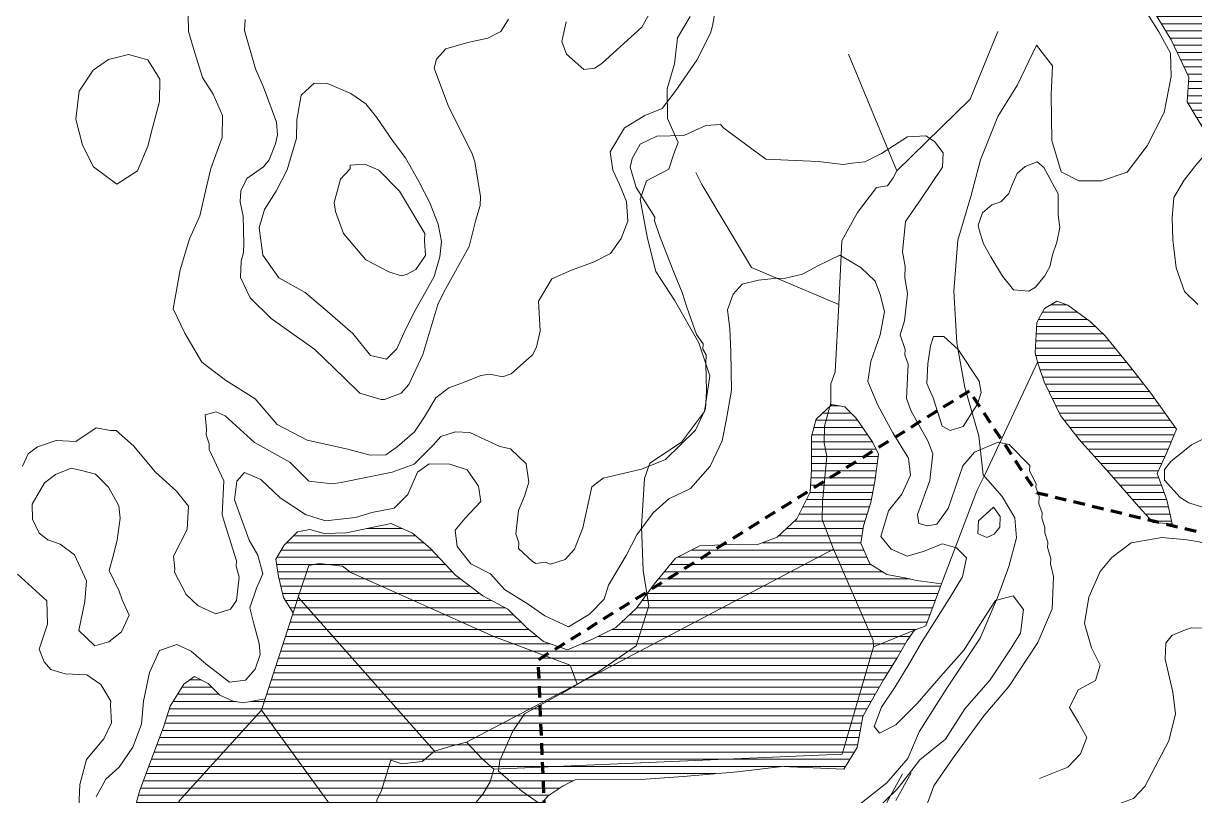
# Model space of a CAD drawing. Header units: millimetres. Extents: x 396621004 to 402046651, y 6785344214 to 6789799943.
# Drawn here: x 398009585 to 398659043, y 6788173392 to 6788601719 of the extents above; entities that cross this region are included whole.
import ezdxf

# ---------------------------------------------------------------- set-up
doc = ezdxf.new("R2010")
doc.units = ezdxf.units.MM
doc.header["$MEASUREMENT"] = 0
doc.linetypes.add('Katkoviiva pitkä', pattern=[10583.333015, 6349.999905, -4233.333111])
for name, color, linetype, lineweight, true_color in [('01 Suurleirialueen rajat_Kynä_nro__213', 7, 'Continuous', 100, 0xdf0000), ('02 Maaston rajat_Kynä_nro__82', 7, 'Continuous', 20, 0xaaaaaa), ('02 Suot_Kynä_nro__102', 7, 'Continuous', 15, 0xcccccc), ('02 Tiet_Kynä_nro__102', 7, 'Continuous', 15, 0xcccccc), ('02 Vesialueet_Kynä_nro__105', 7, 'Continuous', 15, 0xcae6ff)]:
    doc.layers.add(name, color=color, linetype=linetype, lineweight=lineweight, true_color=true_color)
doc.layers.add('02 Korkeuskayrat_Kynä_nro__2', color=8, linetype='Continuous', lineweight=15)
doc.layers.add('02 Suot_Kynä_nro__101', color=252, linetype='Continuous', lineweight=15)
pattern_1 = [(0, (1245072124.6, 6788065563.7), (0, 4000), [])]

msp = doc.modelspace()

# ---------------------------------------------------------------- hatches: boundary and pattern name
at = {"layer": '02 Suot_Kynä_nro__102', "linetype": 'Continuous', "lineweight": 15, "true_color": 0xcccccc}
h = msp.add_hatch(dxfattribs=at)
h.set_pattern_fill('KAJO___suo', color=254, style=0, pattern_type=2)
h.set_pattern_definition(pattern_1)
h.paths.add_polyline_path([(398629577.93, 6788619762.9), (398646020.66, 6788592566.68), (398655800.38, 6788571851.94), (398654949.6, 6788558128.8), (398665201.04, 6788540964.87), (398674054.17, 6788539044.43), (398679706.36, 6788542045.12), (398679158.83, 6788542135.14), (398677996.39, 6788542465.21), (398677107.37, 6788543069.65), (398677086.65, 6788543075.35), (398677079.06, 6788543088.9), (398676951.87, 6788543175.38), (398675932.62, 6788544275.63), (398675225.04, 6788545355.87), (398674997.61, 6788546556.15), (398674146.83, 6788548826.67), (398672984.39, 6788552147.43), (398672596.9, 6788554307.92), (398672613.75, 6788556588.44), (398672714.84, 6788558643.66), (398672773.72, 6788564112.9), (398672768.31, 6788564142.54), (398672614.36, 6788564770.37), (398672209.42, 6788565680.52), (398671602.93, 6788568091.08), (398671556.88, 6788569082.96), (398671552.39, 6788569101.31), (398671555.13, 6788569120.7), (398671543.96, 6788569361.37), (398671636.62, 6788570611.65), (398671796.67, 6788572732.14), (398672201, 6788574912.64), (398672605.33, 6788575982.88), (398672917, 6788576983.11), (398673961.52, 6788579343.65), (398674433.23, 6788580333.88), (398675157.66, 6788581544.15), (398675391.81, 6788581875.44), (398676647.47, 6788584562.19), (398676850.79, 6788585114.97), (398677105.16, 6788585791.97), (398677402.24, 6788586627.51), (398677659.45, 6788587495.52), (398677895.3, 6788588505.75), (398678535.49, 6788590666.24), (398679487.35, 6788592876.75), (398680447.63, 6788595087.25), (398680843.54, 6788596087.48), (398681559.54, 6788597207.74), (398682359.78, 6788598408.01), (398682915.73, 6788599548.27), (398684267.67, 6788601606.87), (398684360.4, 6788601763.02), (398684743.64, 6788602799.02), (398685063.73, 6788603879.26), (398686091.4, 6788604909.5), (398686396.22, 6788605191.3), (398688592.9, 6788608890.47), (398688694.27, 6788609120.46), (398689410.27, 6788610250.72), (398689671.4, 6788610560.79), (398684069.75, 6788621313.25), (398679756.9, 6788630555.37), (398679462.08, 6788641127.79), (398675924.2, 6788648079.38), (398670432.06, 6788654800.91), (398666346.64, 6788660162.14), (398659826.83, 6788670334.47), (398654309.42, 6788676035.77), (398646888.28, 6788686228.1), (398635668.14, 6788697220.62), (398621836.7, 6788712614.14), (398608013.69, 6788722606.43), (398592994.53, 6788728997.89), (398572171.56, 6788741980.86), (398555947.84, 6788751162.96), (398541745.76, 6788743941.31), (398539555.65, 6788736929.7), (398543379.93, 6788725127), (398552603.7, 6788709333.39), (398565212.83, 6788690844.29), (398566672.55, 6788689143.63), (398590290.58, 6788666943.69), (398611130.39, 6788643358.3)])
h = msp.add_hatch(dxfattribs=at)
h.set_pattern_fill('KAJO___suo', color=254, style=0, pattern_type=2)
h.set_pattern_definition(pattern_1)
h.paths.add_polyline_path([(398595125.68, 6788370945.97), (398611559.99, 6788352561.77), (398627994.3, 6788333767.47), (398636106.16, 6788324785.41), (398646593.46, 6788324085.25), (398643619.95, 6788337378.29), (398638304.71, 6788351971.63), (398643628.38, 6788363694.31), (398649069.98, 6788376647.28), (398634707.86, 6788396611.85), (398622872.8, 6788411815.32), (398609445.69, 6788428409.12), (398601232.74, 6788436400.95), (398588808.03, 6788445393.01), (398582599.89, 6788447583.51), (398575802.1, 6788443572.59), (398571615.61, 6788435760.8), (398570638.48, 6788419147), (398571851.47, 6788413855.79), (398575667.32, 6788402943.29), (398584697.35, 6788384148.99)])
h = msp.add_hatch(dxfattribs=at)
h.set_pattern_fill('KAJO___suo', color=254, style=0, pattern_type=2)
h.set_pattern_definition(pattern_1)
h.paths.add_polyline_path([(398475081.93, 6788217290.82), (398481273.23, 6788228503.39), (398486462.13, 6788237515.45), (398494043.3, 6788249738.24), (398499636.53, 6788259350.44), (398503755.64, 6788265111.76), (398509989.05, 6788267622.34), (398518732.67, 6788290807.64), (398504791.73, 6788292778.09), (398499383.82, 6788293978.37), (398488374.27, 6788295958.82), (398478965.18, 6788301950.19), (398473944.76, 6788313352.8), (398475528.38, 6788322965), (398479512.71, 6788335977.97), (398481694.41, 6788347590.63), (398483673.94, 6788362804.11), (398480666.74, 6788369205.58), (398473043.44, 6788380398.14), (398471190.26, 6788382918.71), (398465024.24, 6788389000.1), (398457822.12, 6788390390.42), (398449230.12, 6788382168.54), (398446644.09, 6788372566.34), (398446669.36, 6788354352.18), (398445885.97, 6788341739.29), (398438506.96, 6788326915.9), (398427514.25, 6788316693.56), (398416310.95, 6788312482.6), (398401308.64, 6788312662.64), (398384697.44, 6788311842.45), (398371101.86, 6788305020.89), (398359317.34, 6788290597.59), (398355294.26, 6788285162.72), (398356318.56, 6788278664.86), (398349293.34, 6788256459.78), (398327577.47, 6788241436.34), (398308548.71, 6788230303.8), (398287498.31, 6788218751.15), (398281037.46, 6788209038.93), (398273793.22, 6788192855.23), (398273018.26, 6788186883.86), (398286024.19, 6788175771.32), (398296470.56, 6788168480.71), (398300655.87, 6788173240.74), (398308851.96, 6788178852.03), (398315641.33, 6788182062.76), (398352123.64, 6788182272.81), (398375448.4, 6788183933.19), (398405655.19, 6788186653.81), (398430411.95, 6788189614.49), (398464518.83, 6788188054.13), (398471906.26, 6788200016.87)])
h = msp.add_hatch(dxfattribs=at)
h.set_pattern_fill('KAJO___suo', color=254, style=0, pattern_type=2)
h.set_pattern_definition(pattern_1)
h.paths.add_polyline_path([(398287430.92, 6788080109.44), (398283817.23, 6788095602.98), (398283556.1, 6788103084.69), (398283581.37, 6788106065.37), (398283008.57, 6788108906.02), (398281433.37, 6788114417.29), (398281197.51, 6788115317.49), (398280355.15, 6788119928.55), (398280279.34, 6788125569.84), (398283303.39, 6788137992.68), (398287877.37, 6788152405.98), (398291676.38, 6788159617.63), (398294666.73, 6788166429.18), (398296470.56, 6788168480.71), (398286024.19, 6788175771.32), (398273018.26, 6788186883.86), (398273793.22, 6788192855.23), (398281037.46, 6788209038.93), (398287498.31, 6788218751.15), (398308548.71, 6788230303.8), (398327577.47, 6788241436.34), (398349293.34, 6788256459.78), (398356318.56, 6788278664.86), (398355294.26, 6788285162.72), (398349529.2, 6788277374.57), (398338140.58, 6788266552.09), (398325547.4, 6788260330.67), (398311345.33, 6788254309.29), (398297926.64, 6788258890.34), (398288711.3, 6788266482.07), (398278291.39, 6788276884.45), (398264274.63, 6788284266.14), (398249255.48, 6788295658.75), (398235221.87, 6788310652.18), (398225408.46, 6788319044.1), (398213590.24, 6788324235.29), (398200988.64, 6788321814.73), (398188782.94, 6788319194.13), (398176383.5, 6788318784.04), (398168372.73, 6788320974.54), (398161566.51, 6788319764.26), (398154179.07, 6788312342.57), (398149588.25, 6788304540.78), (398151003.4, 6788294928.58), (398153816.86, 6788283325.93), (398159216.35, 6788274753.97), (398143683.35, 6788227023.05), (398131494.5, 6788224852.55), (398125892.86, 6788225852.78), (398118480.15, 6788229043.51), (398112069.84, 6788235645.02), (398104454.97, 6788239435.89), (398098457.41, 6788235224.92), (398090876.23, 6788223002.13), (398087489.97, 6788211989.61), (398073936.51, 6788175751.32), (398070550.25, 6788163538.52), (398072369.74, 6788152936.1), (398074391.38, 6788138322.75), (398075478.02, 6788131761.25), (398077592.33, 6788129590.76), (398080287.86, 6788127010.17), (398083362.44, 6788125109.73), (398086352.8, 6788123369.33), (398088163.86, 6788122429.12), (398095812.42, 6788120668.72), (398101380.38, 6788119358.42), (398105137.27, 6788117758.05), (398116829.14, 6788107505.7), (398124654.6, 6788095522.96), (398128192.48, 6788086880.99), (398132244.2, 6788075038.28), (398135891.59, 6788064685.91), (398140187.59, 6788052033.01), (398141931.26, 6788041200.54), (398141072.06, 6788028177.56), (398138241.75, 6788019665.61), (398135251.4, 6788009973.39), (398135234.55, 6788001881.54), (398135512.53, 6787992669.43), (398131797.75, 6787981696.92), (398122910.93, 6787969844.21), (398114967.54, 6787962782.59), (398104328.61, 6787956141.08), (398093293.79, 6787951349.98), (398080254.16, 6787947259.04), (398068789.73, 6787943668.22), (398060458.86, 6787938767.1), (398057712.79, 6787934526.13), (398054191.75, 6787927414.5), (398045608.18, 6787915941.88), (398036603.42, 6787898917.98), (398032415.87, 6787885500.71), (398037277.3, 6787871331.67), (398037673.21, 6787858298.69), (398040006.53, 6787843685.35), (398040208.69, 6787837163.86), (398038481.87, 6787832232.73), (398034758.67, 6787827401.62), (398028752.69, 6787816669.17), (398018189.58, 6787804636.41), (398011122.24, 6787792443.63), (398001628.92, 6787781871.21), (397992388.3, 6787776790.04), (397983459.36, 6787778700.48), (397973637.52, 6787782651.38), (397963984.15, 6787790603.2), (397954912.01, 6787800035.36), (397942975.87, 6787812598.24), (397930938.64, 6787823160.65), (397920367.11, 6787832652.82), (397908313.03, 6787842725.13), (397892721.08, 6787851947.24), (397884339.66, 6787854837.9), (397874374.63, 6787855788.12), (397866860.84, 6787855638.08), (397857165.35, 6787851577.15), (397851934.34, 6787846806.06), (397849685.25, 6787841404.83), (397848910.29, 6787835433.46), (397850611.84, 6787828851.95), (397856735.75, 6787820560.06), (397866751.33, 6787809587.55), (397878139.94, 6787796054.45), (397888147.1, 6787785081.94), (397909071.15, 6787761096.45), (397937618.5, 6787728749.05), (397940979.49, 6787725588.33), (397946446.36, 6787724838.16), (397952536.58, 6787726558.55), (397959123.78, 6787728258.94), (397964615.92, 6787728008.88), (397974016.58, 6787725578.33), (397980418.46, 6787723277.8), (397984731.31, 6787719076.84), (397987519.5, 6787714435.78), (397991377.48, 6787700252.53), (397993543.2, 6787690228.45), (397997105.48, 6787694281.17), (397997375.03, 6787705753.79), (397997577.2, 6787722277.57), (397999034.47, 6787734470.36), (398005638.52, 6787748913.67), (398011400.21, 6787757555.64), (398018425.44, 6787767297.87), (398025602.29, 6787777790.27), (398029873.02, 6787785322), (398034211.14, 6787792323.6), (398044605.78, 6787802966.03), (398053214.62, 6787809017.42), (398061916.13, 6787814868.76), (398065900.46, 6787820310), (398064872.79, 6787826541.43), (398063415.52, 6787832062.69), (398064948.6, 6787838464.15), (398068494.91, 6787843915.4), (398072824.61, 6787848886.54), (398081037.55, 6787857348.47), (398087153.03, 6787865500.34), (398088989.36, 6787872922.04), (398090236.05, 6787878923.41), (398094296.19, 6787886285.09), (398100698.07, 6787892006.4), (398108169.75, 6787895427.19), (398113232.29, 6787896367.4), (398120021.65, 6787896257.38), (398126448.81, 6787895167.13), (398134164.76, 6787893076.65), (398142546.18, 6787890085.96), (398153303.03, 6787885734.97), (398165584.54, 6787881634.03), (398174900.96, 6787880073.67), (398190257.06, 6787881734.05), (398200567.46, 6787888535.61), (398211804.45, 6787894306.93), (398229392.79, 6787891636.32), (398235045.04, 6787892488.68), (398221019.8, 6787893936.84), (398215864.6, 6787901678.62), (398213598.67, 6787906789.79), (398211400.12, 6787913401.3), (398205048.78, 6787927704.57), (398206346.01, 6787934156.05), (398198857.49, 6787945508.64), (398193685.44, 6787952750.3), (398189128.31, 6787962472.52), (398181589.25, 6787972834.89), (398178986.38, 6787981456.87), (398179373.86, 6787989948.81), (398182170.47, 6787996330.27), (398188892.45, 6788001031.35), (398196027.18, 6788003701.96), (398207853.82, 6787999661.03), (398216184.69, 6787995770.14), (398225964.41, 6787990819.01), (398236729.68, 6787985317.75), (398252574.35, 6787981586.9), (398262977.41, 6787979106.33), (398274483.95, 6787979076.32), (398284701.7, 6787983617.36), (398294136.05, 6787992689.44), (398297589.7, 6788002541.69), (398297117.98, 6788014084.33), (398294742.55, 6788027707.45), (398295340.53, 6788040839.23), (398291398.4, 6788053313.31)])

# ---------------------------------------------------------------- linework, layer by layer
at = {"layer": '01 Suurleirialueen rajat_Kynä_nro__213', "color": 12, "linetype": 'Katkoviiva pitkä', "lineweight": 100, "true_color": 0xdf0000, "flags": 128}
msp.add_lwpolyline([(398330494.03, 6787307321.49), (398263355.87, 6787242829.17), (398371405.31, 6787082871.69), (398378152.2, 6787092793.59), (398390058.47, 6787104302.99), (398406330.38, 6787112637.38), (398431413.52, 6787120763.59), (398481595.34, 6787023046.18), (398483711.74, 6787029131.63), (398489929.51, 6787033232.58), (398502629.52, 6787040905.8), (398515461.74, 6787046594.4), (398530278.51, 6787052282.63), (398547669.93, 6787057807.78), (398558914.74, 6787063099.4), (398572805.36, 6787067398.6), (398581735.11, 6787070375.22), (398593310.92, 6787075005.59), (398604224.92, 6787081620.4), (398614477.54, 6787085588.78), (398625722.11, 6787086581.4), (398632667.55, 6787088234.59), (398636636.11, 6787091211.22), (398641266.73, 6787096172.22), (398644243.11, 6787102125.22), (398650857.92, 6787111055.21), (398655818.91, 6787117669.77), (398660118.11, 6787122299.78), (398664748.11, 6787124284.22), (398676985.54, 6787123953.4), (398692198.92, 6787120646.4), (398703774.72, 6787115354.41), (398715680.91, 6787110393.41), (398721964.73, 6787104771.4), (398724610.72, 6787095180.03), (398731886.72, 6787089888.59), (398732878.91, 6787081950.78), (398732547.92, 6787076659.4), (398736185.92, 6787077320.59), (398740485.36, 6787073021.4), (398739162.54, 6787063761.02), (398731886.72, 6787054831.21), (398722956.91, 6787048216.41), (398712042.73, 6787040609.41), (398702120.73, 6787037964.03), (398697490.55, 6787028372.59), (398697490.55, 6787016135.78), (398698548.96, 6787001098.61), (398707015.51, 6786987340), (398709132.33, 6786968290.2), (398711248.91, 6786950298.38), (398719715.95, 6786930190.22), (398724871.34, 6786911865.03), (398722890.94, 6786901614.78), (398720774.11, 6786887856.42), (398727123.91, 6786871981.42), (398733474.31, 6786864573.4), (398751465.52, 6786861398.41), (398765223.94, 6786862456.58), (398776865.73, 6786855048.01), (398787448.92, 6786847639.99), (398795915.72, 6786838114.6), (398806499.33, 6786821181.19), (398813907.35, 6786798956.4), (398812849.13, 6786786256.2), (398808615.91, 6786774615.03), (398804382.76, 6786764031.41), (398799090.76, 6786749214.57), (398794857.55, 6786734397.8), (398785332.71, 6786716405.98), (398783215.76, 6786702647.62), (398777924.14, 6786675131.2), (398778982.31, 6786657139.62), (398784274.11, 6786645497.59), (398798032.35, 6786625389.38), (398820257.51, 6786609514.2), (398827665.72, 6786596814.18), (398837191.11, 6786588347.81), (398849890.75, 6786572472.81), (398864707.52, 6786552364.42), (398873174.5, 6786537547.58), (398879524.54, 6786537547.58), (398887990.91, 6786533314.43), (398886932.56, 6786523789.22), (398899632.76, 6786524847.39), (398905982.92, 6786518497.78), (398908099.55, 6786504739.42), (398915507.76, 6786503681), (398926091.31, 6786505797.4), (398933499.33, 6786504739.42), (398943024.72, 6786499447.18), (398959957.95, 6786494155.61), (398970541.14, 6786490980.81), (398979008.12, 6786493097.39), (398990649.91, 6786493097.39), (399002291.14, 6786492038.98), (399011816.53, 6786485689.18), (399028749.76, 6786484631.02), (399035099.74, 6786476163.98), (399042508.12, 6786462405.98), (399046741.52, 6786466639.2), (399054149.54, 6786474047.4), (399059441.72, 6786484631.02), (399064733.16, 6786501564.18), (399072141.36, 6786512147.37), (399082724.92, 6786518497.78), (399094366.52, 6786522730.99), (399100559.94, 6786527222.02), (399109182.93, 6786529080.6), (399122388.13, 6786534894.81), (399122941.35, 6786540722.39), (399121883.12, 6786548130.77), (399115533.33, 6786554480.99), (399110241.34, 6786567181.19), (399110241.34, 6786574589.39), (399113416.75, 6786579880.77), (399109182.93, 6786593639.2), (399107066.35, 6786608456.21), (399102833.14, 6786620098), (399100716.74, 6786630681), (399098599.92, 6786641264.38), (399103891.55, 6786649731.18), (399113416.75, 6786653964.57), (399118708.32, 6786665605.99), (399104949.71, 6786676189.61), (399091191.35, 6786697356.18), (399085899.72, 6786723814.79), (399086958.14, 6786750272.8), (399099658.33, 6786789431.19), (399118708.32, 6786819064.61), (399141991.34, 6786846581.58), (399150458.32, 6786860340), (399153633.31, 6786880448.4), (399154691.53, 6786902673.19), (399156808.11, 6786919606.6), (399163158.51, 6786937598.18), (399171625.13, 6786949240.21), (399188558.11, 6786961940.4), (399203375.13, 6786961940.4), (399216074.71, 6786955590), (399224541.51, 6786943948.58), (399229833.14, 6786922781.59), (399227716.56, 6786903731.42), (399220308.54, 6786894206.82), (399211841.56, 6786879389.99), (399198083.32, 6786868806.62), (399184325.14, 6786857164.83), (399174799.75, 6786847639.99), (399177974.92, 6786837056.43), (399183266.73, 6786828590), (399192791.51, 6786822239.78), (399207608.34, 6786819064.61), (399227716.56, 6786816947.97), (399244649.91, 6786822239.78), (399268991.52, 6786822239.78), (399289100.35, 6786820123.02), (399308150.34, 6786812715), (399314500.13, 6786804248.02), (399324025.34, 6786775673.19), (399326141.91, 6786754506.38), (399318733.71, 6786735456.21), (399307091.92, 6786703706.03), (399297566.72, 6786679364.42), (399296508.31, 6786653964.57), (399308150.34, 6786646556), (399316616.7, 6786641264.38), (399333550.12, 6786642322.79), (399354717.11, 6786645497.59), (399367416.94, 6786651847.63), (399395992.13, 6786677247.78), (399401283.51, 6786689947.97), (399412925.54, 6786733339.57), (399413983.71, 6786777789.83), (399410808.9, 6786816947.97), (399404458.56, 6786852931.43), (399395992.13, 6786900556.8), (399367416.94, 6786975698.4), (399350483.71, 6787037082.01), (399441500.74, 6787050840.43), (399455258.92, 6787223348.97), (399502033.89, 6787410016.96), (399490193.76, 6787413721.14), (399476964.57, 6787417359.16), (399463735.38, 6787420666.46), (399451498.37, 6787419343.54), (399441576.48, 6787412728.95), (399436284.8, 6787402145.59), (399432977.5, 6787392223.7), (399426362.91, 6787382632.53), (399422394.15, 6787371718.45), (399419748.31, 6787363119.47), (399416771.74, 6787355512.69), (399416110.28, 6787337322.55), (399415448.82, 6787319132.4), (399418425.39, 6787305241.75), (399418094.66, 6787292343.29), (399411480.06, 6787281429.2), (399400565.98, 6787268530.74), (399389651.89, 6787258278.12), (399381052.92, 6787250009.87), (399376942.14, 6787241340.8), (399371650.52, 6787233932.23), (399361067.14, 6787222290.81), (399349425.12, 6787219115.82), (399335666.75, 6787213823.83), (399321908.76, 6787219115.82), (399302858.71, 6787225465.8), (399290158.51, 6787236048.99), (399277458.32, 6787248748.82), (399270050.36, 6787258274.21), (399268688.56, 6787266894.73), (399264455.22, 6787276684.33), (399259692.71, 6787287796.86), (399257576.04, 6787298644.79), (399252813.53, 6787309492.73), (399251226.03, 6787322721.93), (399248051.02, 6787334363.62), (399248966.04, 6787356285.49), (399245658.74, 6787363230.82), (399247973.85, 6787378775.12), (399251281.15, 6787387043.37), (399259218.66, 6787397295.99), (399265171.8, 6787411517.37), (399268479.1, 6787424746.57), (399273109.32, 6787437314.3), (399280054.64, 6787445582.54), (399290307.27, 6787453850.79), (399301221.35, 6787456165.9), (399309489.6, 6787453520.06), (399318419.3, 6787449551.3), (399336609.44, 6787449551.3), (399342231.85, 6787454512.25), (399343224.04, 6787460796.12), (399343885.5, 6787468072.17), (399348184.99, 6787473694.58), (399352153.75, 6787478655.53), (399355130.31, 6787486262.31), (399360752.72, 6787495192.02), (399364390.75, 6787504121.72), (399369682.43, 6787513051.43), (399378612.13, 6787521319.68), (399386880.38, 6787528926.46), (399390849.14, 6787533887.41), (399394817.89, 6787534218.14), (399406062.71, 6787534218.14), (399417307.52, 6787534218.14), (399419291.9, 6787540171.28), (399419953.36, 6787551085.36), (399416315.33, 6787562330.17), (399410031.47, 6787571921.34), (399402424.68, 6787579858.85), (399390849.14, 6787583496.88), (399381257.97, 6787584489.07), (399375304.83, 6787581512.5), (399369682.43, 6787574897.91), (399363067.83, 6787569275.5), (399357114.69, 6787568614.04), (399349177.18, 6787573905.72), (399341901.12, 6787582173.96), (399335617.25, 6787592426.59), (399332640.69, 6787604332.86), (399333963.61, 6787620538.62), (399339337.97, 6787635041.13), (399342314.53, 6787648931.78), (399346283.29, 6787660507.32), (399350252.05, 6787669106.3), (399357858.84, 6787681012.57), (399364804.16, 6787691265.2), (399373733.87, 6787701517.82), (399380348.46, 6787710778.26), (399384978.68, 6787721030.88), (399385640.14, 6787731283.51), (399386301.6, 6787739551.75), (399391924.01, 6787749473.65), (399398869.33, 6787759064.81), (399408460.5, 6787768325.25), (399412098.53, 6787780231.52), (399408791.23, 6787794122.17), (399402798.4, 6787804454.17), (399395654.64, 6787816360.45), (399382954.62, 6787829060.47), (399368667.09, 6787829060.47), (399361920.2, 6787835410.49), (399351204.55, 6787846126.13), (399343267.04, 6787862398.04), (399342473.28, 6787878273.07), (399347235.79, 6787896529.36), (399357157.69, 6787913198.14), (399371048.34, 6787929470.05), (399386923.37, 6787946932.58), (399409148.42, 6787959235.73), (399427801.58, 6787958441.98), (399441824.52, 6787955663.85), (399435209.93, 6788003950.41), (399289318.39, 6788008712.92), (399206768.22, 6787976169.1), (399228199.51, 6787789637.48), (398842396.45, 6787856021.47), (398735589.51, 6787874399.42), (398517791.84, 6787911875.22), (398528573.64, 6788039933.81), (398768815.78, 6788048929.66), (398809032.53, 6788260596.75), (398899520.21, 6788317217.7), (398720379.3, 6788305223.23), (398571683.17, 6788341206.64), (398534112.26, 6788397827.58), (398294928.45, 6788248602.28), (398306503.99, 6787970154.23), (398468429.31, 6787857044.63), (398483753.13, 6787866128.67), (398514841.73, 6787881342.24), (398559820.99, 6787879357.87), (398575696.02, 6787851576.56), (398574373.1, 6787840993.21), (398565774.13, 6787824456.71), (398558498.07, 6787803951.46), (398557836.61, 6787710685.65), (398559820.99, 6787704732.52), (398571065.8, 6787690180.4), (398588925.21, 6787678274.13), (398612076.3, 6787664383.48), (398630597.17, 6787655123.04), (398633904.47, 6787624034.44), (398638534.69, 6787597576.05), (398642503.45, 6787573102.04), (398647133.66, 6787568471.83), (398655732.64, 6787562518.69), (398670946.21, 6787561195.77), (398691451.46, 6787557227.01), (398708649.41, 6787550612.42), (398725185.9, 6787537383.22), (398739076.56, 6787520846.73), (398743045.31, 6787501002.94), (398744368.23, 6787479174.77), (398815144.42, 6787413028.81), (398793316.25, 6787347544.3), (398754640.94, 6787279440.59), (398741901.13, 6787253553.2), (398724791.33, 6787218540.01), (398708704.72, 6787202241.19), (398689654.36, 6787184038), (398672297.73, 6787173666.6), (398653670.9, 6787166469.58), (398631445.93, 6787161601.6), (398627974.49, 6787171545.87), (398623211.98, 6787179086.51), (398621624.47, 6787189405.28), (398620036.97, 6787201311.56), (398620036.97, 6787215202.21), (398620433.85, 6787245364.77), (398623211.98, 6787254096.04), (398628768.24, 6787264017.93), (398600590.06, 6787346568.1), (398596224.42, 6787349346.23), (398587890.03, 6787351330.61), (398577174.38, 6787352918.11), (398484283.4, 6787336425.72)], close=True, dxfattribs=at)
at = {"layer": '02 Korkeuskayrat_Kynä_nro__2', "color": 8, "linetype": 'Continuous', "lineweight": 15, "flags": 128}
for points in [[(398394258.15, 6788615061.82), (398391680.55, 6788600448.48), (398390686.57, 6788596247.52), (398383105.39, 6788581424.13), (398370924.97, 6788564000.14), (398363731.27, 6788554577.98), (398354128.44, 6788550567.07), (398342933.57, 6788543745.51), (398334956.49, 6788530532.48), (398336371.64, 6788520320.15), (398340179.08, 6788512318.32), (398343994.94, 6788502926.17), (398344812.02, 6788492113.69), (398341021.43, 6788482501.49), (398335234.46, 6788474089.57), (398326035.97, 6788469478.52), (398313434.36, 6788464857.46), (398302635.4, 6788460036.36), (398295256.38, 6788447623.52), (398296073.46, 6788431209.76), (398294093.93, 6788422197.7), (398291895.39, 6788417796.69), (398280102.45, 6788407374.31), (398275301.04, 6788405763.94), (398268494.82, 6788407154.26), (398263297.5, 6788406354.07), (398254494.91, 6788402933.29), (398245498.58, 6788399522.51), (398238304.88, 6788394111.27), (398231911.42, 6788383498.85), (398226520.36, 6788375086.92), (398216925.96, 6788366865.04), (398210532.5, 6788362454.03), (398201932.08, 6788362243.98), (398189515.79, 6788365624.76), (398166898.61, 6788370605.9), (398150278.98, 6788379187.86), (398138048.01, 6788393381.11), (398121630.55, 6788403773.48), (398108607.77, 6788413755.77), (398099173.41, 6788429959.47), (398092552.52, 6788443362.54), (398096528.42, 6788464977.49), (398101700.47, 6788482201.43), (398107487.44, 6788495014.36), (398110469.37, 6788508627.47), (398113451.3, 6788521240.36), (398119827.91, 6788538464.3), (398120013.23, 6788550667.09), (398114790.64, 6788562469.79), (398108978.4, 6788571671.9), (398103949.56, 6788587875.6), (398101136.1, 6788597277.75), (398100706.5, 6788615291.87)], [(398310629.33, 6788602628.98), (398308127.54, 6788591726.48), (398310806.22, 6788584594.85), (398320425.89, 6788576152.92), (398326465.57, 6788576873.09), (398330601.52, 6788579683.73), (398352544.82, 6788599698.31), (398359089.9, 6788611410.99)], [(398132480.06, 6788603799.25), (398132210.5, 6788597807.87), (398138233.33, 6788576503), (398142773.61, 6788566290.66), (398149891.5, 6788546936.24), (398150573.8, 6788539894.63), (398149343.97, 6788534953.49), (398145932.44, 6788526091.47), (398142748.34, 6788522240.59), (398133440.34, 6788515659.08), (398130121.47, 6788508797.51), (398129843.49, 6788502806.14), (398131477.66, 6788494724.29), (398131789.33, 6788479690.85), (398131561.89, 6788474699.71), (398130332.06, 6788469748.58), (398129919.3, 6788460756.52), (398135403.02, 6788449493.94), (398146892.72, 6788437951.3), (398171135.64, 6788420817.38), (398187426.75, 6788405053.78), (398196052.45, 6788396651.85), (398207904.36, 6788393101.04), (398209900.74, 6788393011.02), (398219073.96, 6788396591.84), (398223302.57, 6788401402.94), (398231077.49, 6788418066.75), (398239349.4, 6788445723.08), (398242668.27, 6788452574.65), (398256853.5, 6788477950.45), (398260534.58, 6788492803.85), (398262901.6, 6788500705.66), (398263129.03, 6788505696.8), (398260003.9, 6788524861.19), (398258234.96, 6788529952.35), (398245397.5, 6788555568.21), (398237369.87, 6788576963.11), (398238599.71, 6788581914.24), (398243864.42, 6788587675.56), (398256036.42, 6788591116.34), (398267163.9, 6788593606.91), (398274340.75, 6788597287.76), (398278662.02, 6788604099.31)], [(398008982.66, 6788356182.6), (398012301.53, 6788363044.17), (398017482, 6788366805.03), (398027657.63, 6788370345.84), (398038641.92, 6788369835.72), (398049996.84, 6788377327.43), (398057948.65, 6788375967.12), (398060939, 6788375827.09), (398070567.1, 6788367375.16), (398082907.57, 6788352791.82), (398094439.39, 6788342249.41), (398101068.71, 6788333937.51), (398100470.64, 6788320944.53), (398092788.38, 6788306281.18), (398093462.26, 6788299249.57), (398093378.02, 6788297249.11), (398099813.6, 6788284936.3), (398106535.58, 6788278624.85), (398116340.57, 6788274163.83), (398124469.28, 6788276794.43), (398127695.49, 6788281655.55), (398129295.96, 6788294598.51), (398127569.14, 6788300679.9), (398127712.34, 6788303680.58), (398121588.43, 6788322985), (398119861.61, 6788329066.39), (398120737.65, 6788348050.74), (398112524.71, 6788365444.72), (398112659.49, 6788368445.4), (398110890.55, 6788373526.56), (398111033.75, 6788376527.25), (398110401.98, 6788384569.09), (398116483.77, 6788386289.48), (398121386.27, 6788384058.97), (398137727.92, 6788369295.6), (398157253.66, 6788358383.1), (398167783.08, 6788347890.7), (398180721.62, 6788346300.34), (398185767.32, 6788347060.51), (398214061.96, 6788352771.82), (398226276.08, 6788357222.83), (398236771.8, 6788367745.24), (398241000.41, 6788372566.34), (398249129.12, 6788375186.94), (398257123.05, 6788374826.86), (398273784.8, 6788367055.08), (398279731.81, 6788365774.79), (398288357.51, 6788357372.87), (398289890.59, 6788347290.56), (398287532, 6788339388.75), (398284162.59, 6788331536.96), (398282570.54, 6788318594), (398284339.48, 6788313502.83), (398284196.28, 6788310512.15), (398291870.12, 6788303150.46), (398293824.38, 6788302060.21), (398298861.65, 6788302830.39), (398301818.31, 6788301690.13), (398309947.02, 6788304320.73), (398315211.73, 6788310082.05), (398319760.44, 6788321894.75), (398324814.55, 6788344679.96), (398331039.54, 6788349401.04), (398352292.11, 6788354432.2), (398365559.18, 6788359833.43), (398382322, 6788376087.15), (398387864.69, 6788387839.84), (398388327.98, 6788397832.12), (398388016.31, 6788412865.56), (398388243.75, 6788417856.71), (398386382.15, 6788420947.41), (398386516.92, 6788423948.1), (398382751.6, 6788429119.28), (398377444.78, 6788444382.77), (398374816.64, 6788452514.63), (398370326.9, 6788463727.2), (398365837.15, 6788474949.77), (398362257.15, 6788484121.87), (398359620.59, 6788492253.73), (398359713.25, 6788494254.18), (398349461.81, 6788510737.95), (398345966.04, 6788521910.51), (398347195.88, 6788526861.64), (398351559.27, 6788534673.43), (398360783.03, 6788539254.48), (398375810.61, 6788539564.55), (398388075.28, 6788545005.79), (398396111.33, 6788545645.94), (398398023.47, 6788543555.46), (398421263.99, 6788526461.55), (398450232.52, 6788525131.25), (398464173.46, 6788523490.87), (398469219.16, 6788524261.05), (398476252.81, 6788524941.2), (398485476.57, 6788529522.25), (398499922.93, 6788538874.39), (398509955.36, 6788539414.52), (398514815.73, 6788536183.78), (398519532.91, 6788529962.35), (398519170.7, 6788521970.52), (398507352.48, 6788504496.53), (398498760.48, 6788491873.64), (398496983.12, 6788474929.76), (398498617.28, 6788466847.91), (398498339.3, 6788460856.54), (398499922.93, 6788451774.47), (398498238.22, 6788436831.05), (398495871.21, 6788428929.24), (398498499.35, 6788420807.38), (398498364.58, 6788417806.69), (398500133.52, 6788412715.53), (398499265.89, 6788393741.19), (398501936.15, 6788386609.56), (398511193.61, 6788370165.8), (398513872.3, 6788363034.16), (398512187.59, 6788348090.74), (398505313.99, 6788329386.47), (398506088.95, 6788324345.31), (398511033.57, 6788323115.03), (398516079.26, 6788323885.21), (398522481.15, 6788332607.2), (398530576.16, 6788356262.61), (398536935.93, 6788363974.38), (398550202.99, 6788369375.61), (398556150, 6788368095.32), (398567631.28, 6788356562.68), (398567496.5, 6788353562), (398571169.16, 6788346390.36), (398571076.5, 6788344389.9), (398572845.44, 6788339298.73), (398572668.55, 6788335307.82), (398574437.49, 6788330216.66), (398574294.29, 6788327215.97), (398576063.23, 6788322134.81), (398575928.45, 6788319134.12), (398577697.4, 6788314052.96), (398577562.62, 6788311052.27), (398579281.02, 6788304970.88), (398579146.24, 6788301970.19), (398580822.53, 6788294888.57), (398579997.02, 6788276904.46), (398572129.44, 6788258240.19), (398555998.38, 6788233954.63), (398542225.9, 6788217570.88), (398525142.98, 6788194325.57), (398514419.83, 6788178802.02), (398508691.83, 6788163048.41)], [(398660829.23, 6788445773.09), (398653416.52, 6788452934.73), (398648808.85, 6788466077.74), (398646989.37, 6788481691.31), (398646568.19, 6788493894.1), (398647553.74, 6788505106.67), (398653349.13, 6788514678.86), (398659776.29, 6788523000.76), (398664636.67, 6788528562.03)], [(398049929.45, 6788172720.62), (398055312.08, 6788182532.87), (398062707.95, 6788189144.38), (398070297.55, 6788200166.9), (398075082.11, 6788212979.83), (398076261.41, 6788225792.77), (398079445.5, 6788241606.38), (398085030.3, 6788253819.18), (398094624.71, 6788257229.96), (398102635.48, 6788253439.09), (398110848.43, 6788246247.45), (398117258.74, 6788241456.35), (398123871.21, 6788236255.16), (398132673.8, 6788237465.44), (398138073.28, 6788243476.81), (398140861.47, 6788251688.69), (398140246.55, 6788257690.06), (398137433.09, 6788268692.58), (398135217.7, 6788277494.59), (398138806.13, 6788288507.11), (398142394.55, 6788296318.9), (398139581.09, 6788306721.28), (398134762.83, 6788315123.2), (398131149.14, 6788325325.54), (398126726.79, 6788337528.33), (398127914.5, 6788347740.66), (398132109.42, 6788352551.77), (398141316.34, 6788348760.9), (398151938.42, 6788338558.56), (398165955.17, 6788329376.46), (398177166.89, 6788325785.64), (398193778.1, 6788327606.06), (398202774.43, 6788330416.7), (398215182.29, 6788332837.26), (398222771.89, 6788340449), (398228154.53, 6788352871.84), (398234556.41, 6788357482.89), (398245961.87, 6788357292.85), (398255573.12, 6788354102.12), (398261983.43, 6788345110.06), (398263196.42, 6788336498.09), (398254604.42, 6788327285.99), (398249011.19, 6788320674.47), (398250030.44, 6788311472.37), (398257645.31, 6788301870.17), (398268663.29, 6788296478.94), (398276278.17, 6788287686.93), (398289494.69, 6788279495.05), (398298710.03, 6788273103.59), (398311926.55, 6788266912.17), (398323525.75, 6788273933.78), (398331713.43, 6788282355.71), (398334105.71, 6788290157.49), (398343885.43, 6788306581.25), (398349672.4, 6788318003.86), (398358862.47, 6788330216.66), (398367454.47, 6788338038.45), (398379449.58, 6788343659.73), (398390433.87, 6788356082.57), (398397021.07, 6788370095.78), (398399404.93, 6788382308.57), (398402184.69, 6788398322.24), (398401948.83, 6788419537.09), (398401333.92, 6788432340.02), (398400112.5, 6788442752.4), (398403102.86, 6788451564.42), (398408098.01, 6788457165.7), (398417296.51, 6788459386.21), (398425703.19, 6788460196.39), (398432105.08, 6788460406.44), (398441707.9, 6788462616.95), (398450106.16, 6788467228), (398462303.44, 6788473249.38), (398473919.49, 6788466257.78), (398481938.69, 6788458666.04), (398484945.89, 6788450864.26), (398487161.28, 6788441662.15), (398484777.42, 6788429049.27), (398479596.95, 6788414235.88), (398477811.16, 6788403023.31), (398483438.08, 6788390020.34), (398491659.44, 6788374616.81), (398497682.27, 6788365024.62), (398500487.31, 6788360623.61), (398501506.55, 6788351211.46), (398496713.56, 6788340599.03), (398489326.13, 6788331386.92), (398485139.63, 6788317173.67), (398490758.13, 6788310172.07), (398499569.14, 6788306181.16), (398508565.47, 6788308791.75), (398519170.7, 6788313012.72), (398526970.89, 6788310822.22), (398532589.38, 6788305220.94), (398530399.27, 6788294818.56), (398523011.83, 6788282595.76), (398507638.88, 6788258360.22), (398500259.87, 6788245537.28), (398493066.17, 6788233724.58), (398485485, 6788222502.01), (398481298.5, 6788211689.54), (398484305.7, 6788208098.72), (398493302.03, 6788212709.77), (398505288.72, 6788224532.48), (398518277.8, 6788239555.91), (398531258.47, 6788254189.26), (398541038.19, 6788270012.88), (398548627.79, 6788281625.54), (398558432.78, 6788284246.14), (398564245.02, 6788276644.4), (398562459.23, 6788263431.38), (398556874.43, 6788254619.36), (398545696.4, 6788237595.47), (398531704.91, 6788221561.8), (398520922.79, 6788204737.95), (398506737.57, 6788193315.34), (398494152.81, 6788176881.58), (398481568.05, 6788164658.78)], [(398669783.44, 6788374026.68), (398657257.65, 6788367995.3)], [(398655783.53, 6788335847.94), (398651007.39, 6788338728.6), (398642381.7, 6788348390.81), (398642373.27, 6788354202.14), (398645953.27, 6788358743.18), (398657257.65, 6788367995.3)], [(398655783.53, 6788335847.94), (398666978.41, 6788332347.14)], [(398654831.67, 6788315183.22), (398640823.34, 6788316503.52), (398623824.66, 6788313542.84), (398613227.85, 6788305531.01), (398606632.23, 6788297709.22), (398600449.35, 6788283495.97), (398598073.92, 6788268882.62), (398601898.2, 6788255279.51), (398606716.46, 6788245677.31), (398604122.01, 6788237265.39), (398594527.61, 6788232054.2), (398589734.62, 6788222241.95), (398594755.05, 6788213840.03), (398599362.72, 6788205638.15), (398595774.29, 6788196626.09), (398588782.76, 6788189214.4), (398572988.64, 6788182792.93)], [(398773712.98, 6788168479.65), (398775785.17, 6788184433.3), (398778067.94, 6788200577), (398782380.79, 6788217860.95), (398780131.71, 6788229543.62), (398773729.82, 6788243136.73), (398772272.55, 6788261400.91), (398772727.42, 6788276594.39), (398762804.5, 6788292698.07), (398748846.71, 6788294518.49), (398730045.39, 6788294668.52), (398711479.92, 6788296218.88), (398698086.51, 6788290007.46), (398684608.86, 6788287606.91), (398671602.93, 6788287586.9), (398665302.12, 6788297579.19), (398672950.69, 6788305961.11), (398668924.24, 6788311942.47), (398661528.38, 6788314082.96), (398654831.67, 6788315183.22)], [(398040132.88, 6788162538.29), (398040916.27, 6788179522.18), (398044555.23, 6788193365.35), (398054099.1, 6788204948), (398058504.6, 6788213750.01), (398057965.5, 6788223792.31), (398058058.16, 6788225782.76), (398052473.35, 6788235054.88), (398044715.28, 6788240416.11), (398032728.6, 6788240966.24), (398024827.32, 6788243326.78), (398021011.46, 6788247507.73), (398018332.78, 6788254639.37), (398022974.15, 6788268442.52), (398022569.82, 6788281475.5), (398006228.17, 6788296248.88)], [(398748425.53, 6788173060.7), (398753378.57, 6788193855.46), (398762661.3, 6788221461.77), (398762711.84, 6788244487.04), (398758365.3, 6788258700.29), (398748063.32, 6788274183.84), (398743110.29, 6788275414.12), (398738207.79, 6788277644.63), (398733170.52, 6788276874.45), (398706737.48, 6788268082.44), (398691608.81, 6788265771.91), (398657181.84, 6788266382.05), (398652523.63, 6788264861.7)], [(398652523.63, 6788264861.7), (398646391.3, 6788262181.09), (398643190.35, 6788257910.11), (398642786.02, 6788248988.07), (398646955.67, 6788230773.91), (398648404.52, 6788218701.14), (398644715.01, 6788203847.75), (398631532.19, 6788178421.93), (398625222.96, 6788171710.39), (398613000.42, 6788167259.37), (398592834.48, 6788164188.67), (398572676.97, 6788161107.97), (398551281.2, 6788153076.13), (398539875.74, 6788144594.19), (398536379.97, 6788133741.71), (398536556.87, 6788116827.84), (398537222.33, 6788108826.01), (398538258.42, 6788102614.59)]]:
    msp.add_lwpolyline(points, dxfattribs=at)
for points in [[(398081197.6, 6788543815.52), (398078611.57, 6788533603.19), (398072833.03, 6788519990.07), (398061435.99, 6788512568.37), (398048413.21, 6788522160.57), (398042390.39, 6788534163.31), (398038574.53, 6788548566.61), (398040545.63, 6788564180.18), (398048337.4, 6788575792.84), (398056735.66, 6788581614.17), (398067930.53, 6788584424.81), (398078544.18, 6788581434.13), (398085165.08, 6788570841.71), (398084979.76, 6788558428.87)], [(398214685.3, 6788536183.78), (398221499.94, 6788527181.72), (398228921.07, 6788513978.7), (398234943.9, 6788502186), (398239559.99, 6788490383.3), (398241379.47, 6788480771.1), (398240587.66, 6788472169.13), (398237403.57, 6788461356.66), (398232812.74, 6788452944.73), (398227227.94, 6788443132.49), (398221440.97, 6788431919.92), (398216647.98, 6788421297.49), (398210852.6, 6788415486.16), (398202050, 6788417476.62), (398192228.17, 6788429679.41), (398178202.99, 6788441872.2), (398165778.28, 6788452454.62), (398151155.03, 6788460646.5), (398142335.59, 6788473239.38), (398140313.94, 6788488252.81), (398143295.87, 6788498465.15), (398149689.33, 6788508677.48), (398155872.2, 6788520490.19), (398161052.68, 6788538114.22), (398161237.99, 6788548316.55), (398163613.43, 6788561929.67), (398170815.55, 6788568551.18), (398178211.41, 6788568351.14), (398191234.19, 6788562769.86), (398199438.71, 6788557178.58), (398205453.11, 6788549776.89)], [(398219057.11, 6788461666.73), (398212158.24, 6788463987.26), (398199447.13, 6788470578.77), (398187098.24, 6788485162.1), (398182659.03, 6788497374.9), (398181884.07, 6788502416.05), (398185480.92, 6788515268.99), (398190754.05, 6788521030.31), (398190846.71, 6788523030.77), (398198882.76, 6788523660.91), (398206733.49, 6788520300.14), (398218223.19, 6788508757.5), (398232147.28, 6788485092.09), (398231970.39, 6788481101.17), (398232602.15, 6788473059.33), (398227236.36, 6788465297.56), (398222106.43, 6788462526.93)], [(398584394.1, 6788488552.88), (398582583.04, 6788480361.01), (398580325.54, 6788473429.42), (398578817.73, 6788466717.88), (398575869.49, 6788461576.71), (398570882.76, 6788455495.32), (398567041.63, 6788453134.78), (398558559.13, 6788453954.96), (398552578.42, 6788461446.68), (398545974.38, 6788472219.14), (398541990.05, 6788479380.78), (398539530.37, 6788487232.58), (398539117.62, 6788489753.15), (398541383.55, 6788496684.74), (398546555.6, 6788500995.73), (398551626.57, 6788502816.14), (398556057.34, 6788507407.19), (398557725.2, 6788511848.21), (398560732.4, 6788518499.73), (398565129.49, 6788522340.61), (398571733.54, 6788524851.18), (398575372.5, 6788521710.47), (398583341.16, 6788507127.13), (398583400.13, 6788495354.44)], [(398539631.46, 6788403323.38), (398540650.7, 6788397021.94), (398538654.33, 6788390580.47), (398536792.73, 6788387649.8), (398530677.24, 6788378107.61), (398523584.63, 6788375867.1), (398519162.28, 6788378287.65), (398513998.65, 6788394011.25), (398510536.58, 6788401913.06), (398511202.04, 6788412905.57), (398512575.07, 6788422867.85), (398514276.63, 6788428069.04), (398520029.9, 6788428099.05), (398528023.83, 6788420787.38)], [(398062766.91, 6788286816.73), (398064375.8, 6788282015.63), (398068191.66, 6788273413.66), (398063996.75, 6788264201.55), (398057005.21, 6788258590.27), (398049205.02, 6788256379.76), (398040385.59, 6788264971.73), (398043561.26, 6788280985.39), (398044546.81, 6788292598.05), (398037925.92, 6788307001.34), (398029915.14, 6788312792.67), (398023100.5, 6788315183.22), (398018299.09, 6788318984.09), (398014685.39, 6788326775.87), (398014474.8, 6788334987.75), (398021255.75, 6788346800.45), (398027455.47, 6788351411.5), (398036055.89, 6788355022.33), (398041859.7, 6788353632.01), (398049466.15, 6788351641.56), (398056676.7, 6788344449.91), (398062497.36, 6788334047.53), (398063306.02, 6788327245.98), (398061528.65, 6788315033.18), (398059136.37, 6788305621.03), (398057148.41, 6788298219.34)], [(398543775.83, 6788316603.54), (398538873.34, 6788318834.05), (398539193.43, 6788325825.65), (398547549.58, 6788333457.4), (398551314.9, 6788328276.21), (398551045.34, 6788322284.84), (398547861.25, 6788318423.96)]]:
    msp.add_lwpolyline(points, close=True, dxfattribs=at)
at = {"layer": '02 Maaston rajat_Kynä_nro__82', "color": 253, "linetype": 'Continuous', "lineweight": 20, "true_color": 0xaaaaaa, "flags": 128}
for points in [[(398665201.04, 6788540964.87), (398654949.6, 6788558128.8), (398655800.38, 6788571851.94), (398646020.66, 6788592566.68), (398629577.93, 6788619762.9), (398611130.39, 6788643358.3), (398590290.58, 6788666943.69), (398565837.06, 6788689928.95), (398552603.7, 6788709333.39), (398543379.93, 6788725127), (398539555.65, 6788736929.7), (398541745.76, 6788743941.31), (398555947.84, 6788751162.96), (398572171.56, 6788741980.86), (398592994.53, 6788728997.89), (398608013.69, 6788722606.43), (398621836.7, 6788712614.14), (398635668.14, 6788697220.62), (398646888.28, 6788686228.1), (398654309.42, 6788676035.77), (398659826.83, 6788670334.47), (398666346.64, 6788660162.14), (398670432.06, 6788654800.91)], [(398473405.65, 6788168669.7), (398488466.93, 6788180492.4), (398500099.82, 6788193975.49), (398506282.7, 6788208708.86), (398521942.04, 6788233514.53), (398540204.26, 6788260710.75), (398549756.54, 6788283295.92), (398556048.92, 6788300529.86), (398560277.53, 6788316353.48), (398559283.56, 6788327406.01), (398552325.72, 6788339238.72), (398541863.69, 6788351231.46), (398539353.48, 6788372876.42), (398531578.56, 6788399762.57), (398527206.75, 6788424488.22), (398525513.62, 6788453104.77), (398527821.67, 6788481531.27), (398534939.55, 6788505726.81), (398540372.73, 6788526001.45), (398549992.4, 6788550086.96), (398560808.22, 6788567610.97), (398571329.21, 6788589656.01), (398580317.11, 6788578233.4), (398579584.27, 6788562239.74), (398579912.78, 6788536703.9), (398585126.95, 6788519439.95), (398594906.67, 6788514488.81), (398607424.04, 6788514408.79), (398621659.81, 6788519269.91), (398632837.83, 6788533773.22), (398642204.8, 6788552357.48), (398646113.32, 6788572202.02), (398645717.41, 6788585235), (398639248.14, 6788597047.7), (398628516.56, 6788614061.59)], [(398379340.07, 6788605479.63), (398372298, 6788593786.95), (398370630.14, 6788579353.65), (398366494.19, 6788565520.49), (398366738.47, 6788548996.71), (398372634.94, 6788535703.67), (398370335.32, 6788529302.2), (398367446.05, 6788520930.29), (398355139.27, 6788514488.81), (398351660.35, 6788504136.44), (398355669.95, 6788482421.48), (398360336.59, 6788464187.31), (398370613.3, 6788448203.65), (398384048.83, 6788424558.24), (398390214.85, 6788406254.05), (398387300.31, 6788386369.5), (398374504.97, 6788369435.63), (398356950.33, 6788357722.95), (398354061.06, 6788349351.03), (398352342.66, 6788322894.98), (398353218.7, 6788298329.36), (398356318.56, 6788278664.86), (398349293.34, 6788256459.78), (398327577.47, 6788241436.34), (398308548.71, 6788230303.8), (398287498.31, 6788218751.15), (398281037.46, 6788209038.93), (398273793.22, 6788192855.23), (398273018.26, 6788186883.86), (398286024.19, 6788175771.32), (398304454.88, 6788162908.38)], [(398649069.98, 6788376647.28), (398634707.86, 6788396611.85), (398622872.8, 6788411815.32), (398609445.69, 6788428409.12), (398601232.74, 6788436400.95), (398588808.03, 6788445393.01), (398582599.89, 6788447583.51), (398575802.1, 6788443572.59), (398571615.61, 6788435760.8), (398570638.48, 6788419147), (398571851.47, 6788413855.79), (398575667.32, 6788402943.29), (398584697.35, 6788384148.99), (398595125.68, 6788370945.97), (398611559.99, 6788352561.77), (398627994.3, 6788333767.47), (398636106.16, 6788324785.41)], [(398159216.35, 6788274753.97), (398153816.86, 6788283325.93), (398151003.4, 6788294928.58), (398149588.25, 6788304540.78), (398154179.07, 6788312342.57), (398161566.51, 6788319764.26), (398168372.73, 6788320974.54), (398176383.5, 6788318784.04), (398188782.94, 6788319194.13), (398200988.64, 6788321814.73), (398213590.24, 6788324235.29), (398225408.46, 6788319044.1), (398235221.87, 6788310652.18), (398249255.48, 6788295658.75), (398264274.63, 6788284266.14), (398278291.39, 6788276884.45), (398288711.3, 6788266482.07), (398297926.64, 6788258890.34), (398311345.33, 6788254309.29), (398325547.4, 6788260330.67), (398338140.58, 6788266552.09), (398349529.2, 6788277374.57), (398359317.34, 6788290597.59), (398371101.86, 6788305020.89), (398384697.44, 6788311842.45), (398401308.64, 6788312662.64), (398416310.95, 6788312482.6), (398427514.25, 6788316693.56), (398438506.96, 6788326915.9), (398445885.97, 6788341739.29), (398446669.36, 6788354352.18), (398446644.09, 6788372566.34), (398449230.12, 6788382168.54), (398457822.12, 6788390390.42), (398465024.24, 6788389000.1), (398471190.26, 6788382918.71), (398473043.44, 6788380398.14), (398480666.74, 6788369205.58), (398483673.94, 6788362804.11), (398481694.41, 6788347590.63), (398479512.71, 6788335977.97), (398475528.38, 6788322965), (398473944.76, 6788313352.8), (398478965.18, 6788301950.19), (398488374.27, 6788295958.82), (398499383.82, 6788293978.37), (398504791.73, 6788292778.09), (398518732.67, 6788290807.64)], [(398649069.98, 6788376647.28), (398643628.38, 6788363694.31), (398638304.71, 6788351971.63), (398643619.95, 6788337378.29), (398646593.46, 6788324085.25), (398636106.16, 6788324785.41)], [(398503755.64, 6788265111.76), (398499636.53, 6788259350.44), (398494043.3, 6788249738.24), (398486462.13, 6788237515.45), (398481273.23, 6788228503.39), (398475081.93, 6788217290.82), (398471906.26, 6788200016.87), (398464518.83, 6788188054.13), (398430411.95, 6788189614.49), (398405655.19, 6788186653.81), (398375448.4, 6788183933.19), (398352123.64, 6788182272.81), (398315641.33, 6788182062.76), (398308851.96, 6788178852.03), (398300655.87, 6788173240.74), (398294666.73, 6788166429.18), (398291676.38, 6788159617.63), (398287877.37, 6788152405.98), (398283303.39, 6788137992.68), (398280279.34, 6788125569.84)], [(398075478.02, 6788131761.25), (398074391.38, 6788138322.75), (398072369.74, 6788152936.1), (398070550.25, 6788163538.52), (398073936.51, 6788175751.32), (398087489.97, 6788211989.61), (398090876.23, 6788223002.13), (398098457.41, 6788235224.92), (398104454.97, 6788239435.89), (398112069.84, 6788235645.02), (398118480.15, 6788229043.51), (398125892.86, 6788225852.78), (398131494.5, 6788224852.55), (398143683.35, 6788227023.05)], [(398237622.58, 6788197986.4), (398246728.42, 6788200877.07), (398255354.11, 6788202977.55)], [(398255354.11, 6788202977.55), (398264038.77, 6788193805.45), (398270533.32, 6788188124.15)], [(398201721.49, 6788145404.37), (398201873.11, 6788145674.44), (398205065.63, 6788150215.48), (398204972.97, 6788159007.49), (398205545.77, 6788170900.21), (398208216.03, 6788176141.41), (398213337.54, 6788192955.25), (398219478.29, 6788191034.81), (398230765.82, 6788192255.09), (398237622.58, 6788197986.4)], [(398270533.32, 6788188124.15), (398268368.47, 6788181012.52), (398264409.41, 6788174220.97), (398257687.43, 6788166159.12), (398257493.69, 6788158797.44), (398259843.85, 6788147244.8), (398261191.62, 6788131561.21), (398261132.66, 6788115817.61), (398261141.08, 6788115347.5)]]:
    msp.add_lwpolyline(points, dxfattribs=at)
at = {"layer": '02 Suot_Kynä_nro__101', "color": 252, "linetype": 'Continuous', "lineweight": 15, "flags": 128}
for points in [[(398665201.04, 6788540964.87), (398654949.6, 6788558128.8), (398655800.38, 6788571851.94), (398646020.66, 6788592566.68), (398629577.93, 6788619762.9), (398611130.39, 6788643358.3), (398590290.58, 6788666943.69), (398565837.06, 6788689928.95), (398552603.7, 6788709333.39), (398543379.93, 6788725127), (398539555.65, 6788736929.7), (398541745.76, 6788743941.31), (398555947.84, 6788751162.96), (398572171.56, 6788741980.86), (398592994.53, 6788728997.89), (398608013.69, 6788722606.43), (398621836.7, 6788712614.14), (398635668.14, 6788697220.62), (398646888.28, 6788686228.1), (398654309.42, 6788676035.77), (398659826.83, 6788670334.47)], [(398070550.25, 6788163538.52), (398073936.51, 6788175751.32), (398087489.97, 6788211989.61), (398090876.23, 6788223002.13), (398098457.41, 6788235224.92), (398104454.97, 6788239435.89), (398112069.84, 6788235645.02), (398118480.15, 6788229043.51), (398125892.86, 6788225852.78), (398131494.5, 6788224852.55), (398143683.35, 6788227023.05), (398159216.35, 6788274753.97), (398153816.86, 6788283325.93), (398151003.4, 6788294928.58), (398149588.25, 6788304540.78), (398154179.07, 6788312342.57), (398161566.51, 6788319764.26), (398168372.73, 6788320974.54), (398176383.5, 6788318784.04), (398188782.94, 6788319194.13), (398200988.64, 6788321814.73), (398213590.24, 6788324235.29), (398225408.46, 6788319044.1), (398235221.87, 6788310652.18), (398249255.48, 6788295658.75), (398264274.63, 6788284266.14), (398278291.39, 6788276884.45), (398288711.3, 6788266482.07), (398297926.64, 6788258890.34), (398311345.33, 6788254309.29), (398325547.4, 6788260330.67), (398338140.58, 6788266552.09), (398349529.2, 6788277374.57), (398359317.34, 6788290597.59), (398371101.86, 6788305020.89), (398384697.44, 6788311842.45), (398401308.64, 6788312662.64), (398416310.95, 6788312482.6), (398427514.25, 6788316693.56), (398438506.96, 6788326915.9), (398445885.97, 6788341739.29), (398446669.36, 6788354352.18), (398446644.09, 6788372566.34), (398449230.12, 6788382168.54), (398457822.12, 6788390390.42), (398465024.24, 6788389000.1), (398471190.26, 6788382918.71), (398473043.44, 6788380398.14), (398480666.74, 6788369205.58), (398483673.94, 6788362804.11), (398481694.41, 6788347590.63), (398479512.71, 6788335977.97), (398475528.38, 6788322965), (398473944.76, 6788313352.8), (398478965.18, 6788301950.19), (398488374.27, 6788295958.82), (398499383.82, 6788293978.37), (398504791.73, 6788292778.09), (398518732.67, 6788290807.64), (398509989.05, 6788267622.34), (398503755.64, 6788265111.76), (398499636.53, 6788259350.44), (398494043.3, 6788249738.24), (398486462.13, 6788237515.45), (398481273.23, 6788228503.39), (398475081.93, 6788217290.82), (398471906.26, 6788200016.87), (398464518.83, 6788188054.13), (398430411.95, 6788189614.49), (398405655.19, 6788186653.81), (398375448.4, 6788183933.19), (398352123.64, 6788182272.81), (398315641.33, 6788182062.76), (398308851.96, 6788178852.03), (398300655.87, 6788173240.74)], [(398257687.43, 6788166159.12), (398264409.41, 6788174220.97), (398268368.47, 6788181012.52), (398270533.32, 6788188124.15), (398264038.77, 6788193805.45), (398255354.11, 6788202977.55), (398246728.42, 6788200877.07), (398237622.58, 6788197986.4), (398230765.82, 6788192255.09), (398219478.29, 6788191034.81), (398213337.54, 6788192955.25), (398208216.03, 6788176141.41), (398205545.77, 6788170900.21)]]:
    msp.add_lwpolyline(points, dxfattribs=at)
msp.add_lwpolyline([(398636106.16, 6788324785.41), (398627994.3, 6788333767.47), (398611559.99, 6788352561.77), (398595125.68, 6788370945.97), (398584697.35, 6788384148.99), (398575667.32, 6788402943.29), (398571851.47, 6788413855.79), (398570638.48, 6788419147), (398571615.61, 6788435760.8), (398575802.1, 6788443572.59), (398582599.89, 6788447583.51), (398588808.03, 6788445393.01), (398601232.74, 6788436400.95), (398609445.69, 6788428409.12), (398622872.8, 6788411815.32), (398634707.86, 6788396611.85), (398649069.98, 6788376647.28), (398643628.38, 6788363694.31), (398638304.71, 6788351971.63), (398643619.95, 6788337378.29), (398646593.46, 6788324085.25)], close=True, dxfattribs=at)
at = {"layer": '02 Tiet_Kynä_nro__102', "color": 254, "linetype": 'Continuous', "lineweight": 15, "true_color": 0xcccccc, "flags": 128}
for points in [[(398501923.38, 6788185997.34), (398493422.98, 6788170624.9)], [(398497133.61, 6788185438.29), (398496887.44, 6788184998.68), (398488411.96, 6788169603.22)]]:
    msp.add_lwpolyline(points, dxfattribs=at)
at = {"layer": '02 Vesialueet_Kynä_nro__105', "color": 254, "linetype": 'Continuous', "lineweight": 15, "true_color": 0xcae6ff}
for p, q in [((398467189.09, 6788584664.87), (398493967.49, 6788519870.04)), ((398571851.47, 6788413855.79), (398543186.19, 6788352121.67)), ((398316744.81, 6788235284.94), (398458731.86, 6788309992.03)), ((398159216.35, 6788274753.97), (398162021.38, 6788283365.94)), ((398237622.58, 6788197986.4), (398162021.38, 6788283365.94)), ((398143683.35, 6788227023.05), (398159216.35, 6788274753.97)), ((398480927.87, 6788255939.66), (398503755.64, 6788265111.76)), ((398141653.28, 6788220781.62), (398143683.35, 6788227023.05))]:
    msp.add_line(p, q, dxfattribs=at)
at = {"layer": '02 Vesialueet_Kynä_nro__105', "color": 254, "linetype": 'Continuous', "lineweight": 15, "true_color": 0xcae6ff, "flags": 128}
for points in [[(398493967.49, 6788519870.04), (398534644.73, 6788559669.15), (398550017.67, 6788597177.73)], [(398461680.1, 6788445823.1), (398413278.48, 6788466237.77), (398385784.08, 6788512438.34), (398382524.17, 6788519089.87)], [(398461680.1, 6788445823.1), (398463482.73, 6788481131.18), (398472158.97, 6788496744.75), (398482587.3, 6788510627.93), (398488719.63, 6788511608.15), (398491819.49, 6788515989.16), (398493967.49, 6788519870.04)], [(398458731.86, 6788309992.03), (398452565.83, 6788326575.82), (398452776.42, 6788336088), (398455126.59, 6788361423.8), (398453610.35, 6788369085.55), (398453795.67, 6788378347.67), (398457358.82, 6788391320.63), (398457316.71, 6788401843.04), (398459776.38, 6788408434.55), (398461680.1, 6788445823.1)], [(398518732.67, 6788290807.64), (398538241.57, 6788342509.47), (398543186.19, 6788352121.67)], [(398458731.86, 6788309992.03), (398480885.75, 6788259420.46), (398480927.87, 6788255939.66)], [(398162021.38, 6788283365.94), (398167783.08, 6788301069.99), (398173586.89, 6788302080.22), (398186483.32, 6788300679.9), (398191082.57, 6788297149.09), (398270491.2, 6788261550.95)], [(398503755.64, 6788265111.76), (398509989.05, 6788267622.34), (398518732.67, 6788290807.64)], [(398270491.2, 6788261550.95), (398312768.9, 6788245647.31), (398316744.81, 6788235284.94)], [(398480927.87, 6788255939.66), (398463550.12, 6788196396.04), (398270533.32, 6788188124.15)], [(398255354.11, 6788202977.55), (398292914.64, 6788222742.07), (398316744.81, 6788235284.94)], [(398104539.2, 6788137092.47), (398089882.26, 6788150165.46), (398088071.2, 6788157277.09), (398096393.65, 6788170760.18), (398141653.28, 6788220781.62)], [(398141653.28, 6788220781.62), (398192590.38, 6788150595.56), (398201721.49, 6788145404.37)], [(398205545.77, 6788170900.21), (398208216.03, 6788176141.41), (398213337.54, 6788192955.25), (398219478.29, 6788191034.81), (398230765.82, 6788192255.09), (398237622.58, 6788197986.4), (398246728.42, 6788200877.07), (398255354.11, 6788202977.55), (398264038.77, 6788193805.45), (398270533.32, 6788188124.15), (398268368.47, 6788181012.52), (398264409.41, 6788174220.97), (398257687.43, 6788166159.12)]]:
    msp.add_lwpolyline(points, dxfattribs=at)

doc.saveas('drawing.dxf')
